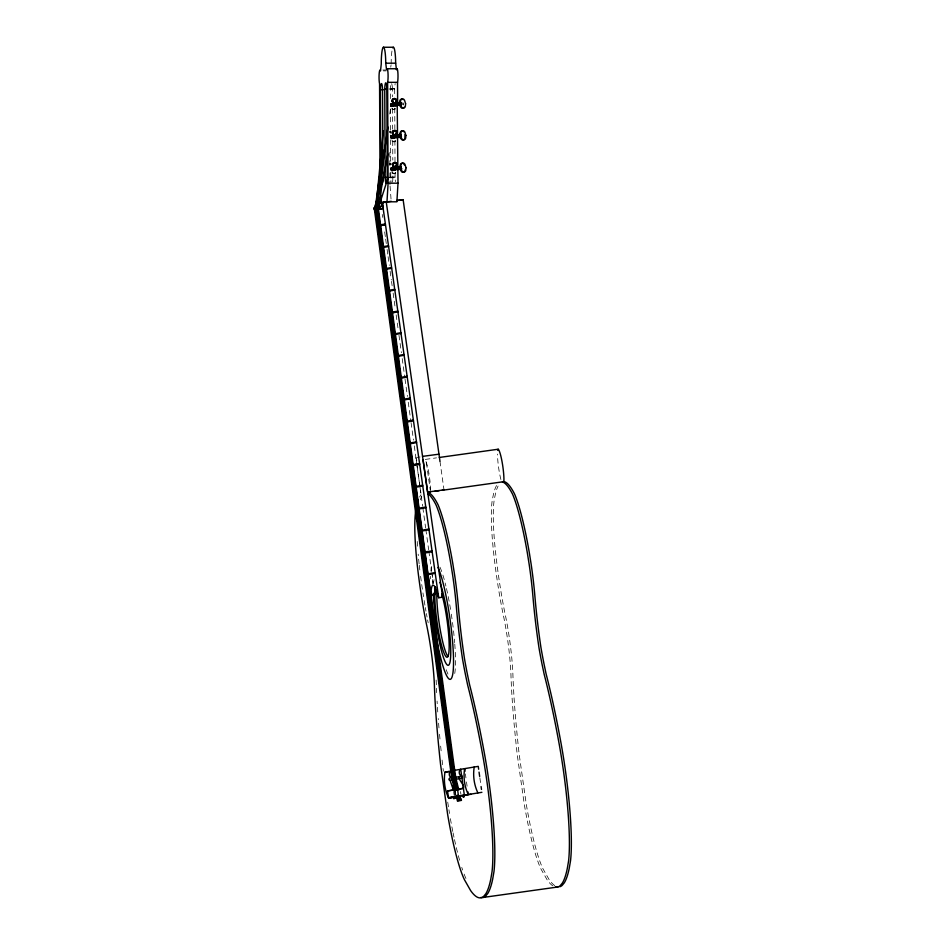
<?xml version="1.0" encoding="UTF-8"?>
<svg xmlns="http://www.w3.org/2000/svg" width="945" height="945" viewBox="0 0 945 945"><rect width="100%" height="100%" fill="white"/><g stroke="black" fill="none" stroke-linecap="round" stroke-linejoin="round"><path stroke-width="0.71" stroke-dasharray="4.72 3.54" d="M390.757 67.189L391.041 65.051M389.73 113.991L390.533 108.179M402.806 104.6L403.078 104.257M393.557 109.585L394.348 109.443M390.698 131.52L390.97 131.461A1.996 1.984 79.9 0 0 389.777 132.394M393.9 141.809L394.691 141.667M390.852 163.52L391.124 163.473A1.996 1.984 79.9 0 0 389.73 164.891M393.841 173.726L394.632 173.585M416.899 464.692L415.894 457.569L420.053 456.978M425.285 459.424L436.507 457.853M382.843 70.001L385.678 70.001M383.351 70.899L386.186 70.887M389.659 88.617L396.735 88.606M390.403 88.984L394.656 88.984A7.82 1.075 89.9 0 1 395.211 83.644M389.623 89.385L392.458 89.373L392.494 96.744M390.084 177.046L395.742 177.034M389.411 177.412L395.081 177.4A7.82 1.075 89.9 0 0 395.471 181.653M390.049 177.802L392.884 177.79L392.86 171.895M455.017 791.355L456.081 795.56M402.877 102.84L403.22 105.037M403.007 102.97L403.161 104.08M447.729 802.116L448.532 807.243M448.922 809.735L449.501 813.456M439.98 461.314L443.996 489.841M479.871 777.9L480.887 785.106M430.507 491.932L427.081 467.527A8.316 1.158 82 0 0 425.51 460.498L426.053 461.656A18.286 2.54 82 0 1 430.542 489.486M465.377 773.931L465.932 777.9M466.499 781.952L467.09 786.169M417.099 466.121L420.915 493.231M460.534 791.615L460.924 794.343M455.195 791.095L455.773 795.194M454.403 791.237L454.97 795.336M453.612 791.461L454.191 795.56M382.252 214.456L382.654 217.374M384.674 231.927L385.477 237.75M385.678 239.203L386.281 243.574M387.096 249.397L387.899 255.221M388.1 256.674L389.305 265.415M390.108 271.239L391.324 279.968M391.525 281.421L392.128 285.792M393.132 293.068L395.353 309.086M396.156 314.909L398.176 329.462M398.979 335.286L401.389 352.757M402.204 358.58L404.814 377.504M405.015 378.957L407.437 396.428M408.24 402.251L410.862 421.175M411.063 422.628L413.485 440.098M414.288 445.922L416.485 461.833M416.686 463.263L422.628 506.177M422.828 507.63L425.64 527.948M425.841 529.401L428.652 549.707M428.853 551.159L431.664 571.477M431.865 572.918L433.271 583.077M443.04 768.486L443.382 771.167M440.654 746.125L441.327 752.74M390.072 186.023L391.1 199.997M394.656 88.984L394.691 96.355M394.75 108.143L394.845 128.768M394.904 140.557L394.998 161.193M395.057 172.982L395.081 177.4M392.553 108.533L392.647 129.17M392.707 140.959L392.801 160.107M390.38 98.599L390.332 89.751A7.997 1.099 89.9 0 1 391.135 83.798M390.427 108.911L390.545 133.966M390.58 139.86L390.698 164.914M390.734 172.285L390.757 178.18A7.997 1.099 89.9 0 0 391.171 182.432M389.812 152.464L389.872 165.623M389.907 172.923L389.966 184.618M395.825 172.97A2.055 2.032 79.9 0 1 392.447 172.273M395.494 172.321A2.055 2.032 79.9 0 1 391.655 172.415M391.065 164.69A1.795 1.784 79.9 0 0 389.978 163.851A1.996 1.984 79.9 0 1 390.852 164.383M389.564 131.745A1.996 1.984 79.9 0 1 391.289 132.737M389.942 132.17A1.795 1.784 79.9 0 1 391.206 131.638M554.786 885.607A246.397 34.292 82 0 1 549.104 879.571L542.938 868.739A93.685 13.041 82 0 1 526.235 804.006L519.136 754.051A237.502 33.051 82 0 1 518.132 744.695L517.187 735.423A237.502 33.051 82 0 1 515.521 717.196A174.955 24.346 82 0 1 512.97 676.514A58.377 8.127 82 0 0 504.713 612.136A101.564 14.14 82 0 1 496.137 557.396A76.25 10.608 82 0 1 494.707 497.448A190.748 26.543 82 0 1 498.086 486.061M552.825 885.878A246.397 34.292 82 0 1 547.143 879.842L540.977 869.022A93.685 13.041 82 0 1 524.274 804.278L517.175 754.334A237.502 33.051 82 0 1 516.171 744.967L515.226 735.694A237.502 33.051 82 0 1 513.56 717.468A174.955 24.346 82 0 1 511.009 676.785A58.377 8.127 82 0 0 502.752 612.407A101.564 14.14 82 0 1 494.176 557.668A76.25 10.608 82 0 1 492.747 497.72A190.748 26.543 82 0 1 497.519 484.064M465.932 878.46A93.685 13.041 82 0 1 463.062 871.231M462.637 870.014A93.685 13.041 82 0 1 461.774 867.415M459.589 860.222A93.685 13.041 82 0 1 454.285 838.617M453.978 837.199A93.685 13.041 82 0 1 453.08 832.888M452.785 831.435A93.685 13.041 82 0 1 449.938 816.126M419.285 565.264A76.25 10.608 82 0 0 419.604 568.099A101.564 14.14 82 0 0 420.053 571.808M419.131 563.858A76.25 10.608 82 0 1 418.174 554.16M417.536 546.186A76.25 10.608 82 0 1 417.182 540.386M428.179 622.826A101.564 14.14 82 0 1 427.612 619.967M427.057 617.061A101.564 14.14 82 0 1 426.396 613.541M425.971 611.167A101.564 14.14 82 0 1 425.333 607.576M424.919 605.166A101.564 14.14 82 0 1 424.104 600.288M423.514 596.614A101.564 14.14 82 0 1 422.947 592.905M422.391 589.196A101.564 14.14 82 0 1 420.513 575.517M436.117 680.057A58.377 8.127 82 0 1 436.425 687.204A174.955 24.346 82 0 0 436.649 692.65M438.976 727.898A174.955 24.346 82 0 1 438.232 718.531M437.759 711.987A174.955 24.346 82 0 1 437.074 701.072M442.591 764.753A237.502 33.051 82 0 1 441.917 758.504M439.968 738.978A237.502 33.051 82 0 1 439.508 733.911M419.592 497.035A190.748 26.543 82 0 1 420.986 494.767M430.507 578.872A58.921 8.198 82 0 1 430.566 576.308M430.873 571.123A58.921 8.198 82 0 1 432.538 563.716M420.289 499.799A190.748 26.543 82 0 1 421.553 496.763M433.507 583.585A44.781 6.237 82 0 1 434.062 579.628M447.989 674.128A58.921 8.198 82 0 1 445.556 667.796M432.515 584.234A58.921 8.198 82 0 1 432.574 574.832M439.968 567.177A58.921 8.198 82 0 1 442.402 573.52M442.898 575.056A58.921 8.198 82 0 1 445.898 586.03M446.489 588.522A58.921 8.198 82 0 1 451.096 612.797M451.308 614.167A58.921 8.198 82 0 1 452.312 621.089M452.501 622.483A58.921 8.198 82 0 1 453.364 629.394M453.529 630.894A58.921 8.198 82 0 1 454.651 642.635M454.769 644.029A58.921 8.198 82 0 1 454.439 675.002M391.171 63.988A16.337 2.244 89.9 0 1 392.222 49.636M391.608 83.715A7.997 1.099 89.9 0 1 392.458 89.373M392.884 177.79A7.997 1.099 89.9 0 1 392.518 182.184M389.801 131.863A1.996 1.984 79.9 0 1 391.017 132.784M389.812 164.548A1.795 1.784 79.9 0 1 390.899 163.709M389.718 163.745A1.996 1.984 79.9 0 1 391.124 164.335M416.78 460.782A33.205 4.619 82 0 1 415.894 457.569M500.909 479.517A18.534 2.575 82 0 1 497.542 454.084M395.542 108.817A2.055 2.032 79.9 0 1 392.376 108.533M395.022 108.592A2.055 2.032 79.9 0 1 391.573 108.675M395.542 141.337A2.055 2.032 79.9 0 1 392.718 140.758M395.553 140.403A2.055 2.032 79.9 0 1 391.714 140.498"/><path stroke-width="1.42" d="M393.841 167.714L394.431 170.324L394.077 169.639M396.12 135.655L396.451 137.32L396.215 136.612M377.551 209.27C374.149 212.141 371.846 206.423 376.264 207.227L375.767 203.683L386.978 201.817L396.888 201.793L398.01 183.176L397.195 102.769L397.054 103.548M397.739 103.548L397.987 105.096M396.321 167.797L396.652 169.474M397.88 135.407L398.034 136.6M399.853 102.97L400.137 102.355L400.645 103.867M400.597 104.659L400.349 106.017L399.995 104.352M400.125 134.662L400.739 135.454M400.066 136.411L400.574 137.935L400.845 136.257M399.9 166.993L400.042 168.706M400.94 169.001L400.774 170.076L400.408 168.694M457.51 798.041C457.616 792.737 458.101 801.029 457.415 797.131M459.861 797.072L460.132 797.249M386.978 201.817L388.1 183.2L387.627 82.345A7.336 1.004 89.9 0 0 387.946 72.257A7.336 1.004 89.9 0 0 386.552 69.824L385.749 63.197A16.337 2.244 89.9 0 0 383.422 47.262L393.333 47.25M383.268 130.682L375.897 208.396L450.895 760.418L453.435 778.444L456.258 789.666M387.922 127.043L376.689 208.254L451.698 760.276L454.226 778.302L457.049 789.524L455.561 789.677M383.221 150.16L375.106 208.538L450.103 760.56L452.643 778.585L455.466 789.807M404.295 107.21A2.055 2.032 79.9 0 1 400.645 106.891A7.808 7.725 79.9 0 1 399.853 105.001L399.522 103.513M398.365 134.651L398.885 137.592L398.506 136.458M398.955 134.568L399.475 137.509L399.097 136.375M395.034 167.289L396.428 166.651M400.739 137.108L400.538 136.482M401.235 136.493L400.314 136.789L401.2 134.58M395.837 166.769L395.624 167.808M401.861 168.706C400.349 171.671 400.987 163.698 400.066 166.934M387.804 153.952L377.74 208.148L452.49 760.134L455.029 778.16L457.853 789.382M404.897 138.147L404.98 134.58M405.11 169.946L405.003 170.443A2.055 2.032 79.9 0 1 404.921 170.891M393.226 102.592L392.175 101.836L392.352 99.91M396.368 101.706L396.9 100.536L395.66 99.119M396.569 101.67L396.723 99.886M392.647 132.465L392.447 133.729L393.498 134.485M396.983 132.465C396.498 137.32 396.805 129.099 396.971 132.43M392.966 163.91C392.447 168.848 393.085 162.694 392.6 163.851M397.183 165.67C396.935 167.171 396.888 162.327 397.16 163.78M383.162 178.274L374.303 208.68L449.312 760.701L451.84 778.727L454.663 789.949M387.71 178.888L378.284 207.971L453.281 759.981L455.821 778.018L458.833 789.985M392.659 102.296L392.151 99.946L393.203 99.107M395.164 98.835L394.809 98.658M393.533 102.91L394.089 103.253M393.722 102.875L392.943 102.804M396.262 102.296L396.735 101.765M392.6 131.934L392.707 131.343M395.435 130.729L394.88 130.386L396.12 130.977M393.805 134.804L394.549 134.922M393.581 166.674L393.486 166.533A1.996 1.984 79.9 0 1 393.557 163.154M395.612 162.741L395.057 162.386L396.298 162.989M393.888 166.982L394.726 166.922M460.12 797.025L460.085 797.734M394.242 103.773L394.408 105.438M394.726 103.123C396.179 101.776 396.109 107.718 395.506 105.379M393.687 135.147L394.23 138.183L393.876 137.486M394.372 135.631L394.679 137.568M394.856 134.981L395.671 134.757M400.479 137.226L400.349 136.588M394.573 167.773L394.88 169.722M395.92 169.71L396.238 166.686M400.668 169.368L400.55 168.73M456.778 798.171L456.73 796.186L457.108 798.123M395.695 102.615L396.286 102.166M392.872 131.438L393.463 131.001M395.967 134.509L396.557 134.06M393.64 163.001L392.884 163.343M396.144 166.509L396.9 166.166M392.907 98.965L394.23 98.658M395.305 103.076L395.99 102.745M393.179 130.859L393.852 130.528M393.096 134.084L392.458 133.068M395.506 136.458L395.943 138.005L396.262 134.639M393.344 162.871L393.841 162.575M401.152 104.789L399.983 104.978L400.137 104.352M401.483 136.6L400.834 136.694M399.9 103.619L400.349 102.863M399.7 102.946L401.188 102.875M393.77 130.741L394.502 130.552M393.935 162.753L394.679 162.564M443.855 489.9L427.553 492.038L423.006 459.624M396.605 200.576L403.125 199.655L439.98 461.314M396.794 163.922L396.817 165.599M382.052 202.75L386.257 201.994L442.638 597.193L438.716 597.748A36.418 5.068 82 0 0 430.944 595.232L427.79 573.887L435.125 572.587L397.821 311.106L391.584 312.204L427.79 573.887M374.492 207.475L381.851 206.234L381.355 202.679L391.254 201.297M376.264 207.227L381.851 206.234M374.799 209.66L383.138 208.266L382.335 202.549L383.008 207.286M379.512 224.981L385.383 223.941L385.3 224.756L379.618 225.772L379.701 224.957M391.584 312.204L382.524 246.787L388.489 245.735L383.138 208.266C378.402 212.341 378.957 202.561 380.398 208.656M382.642 247.578L388.608 246.527L391.596 267.518L385.548 268.593M385.654 269.384L391.714 268.309L394.703 289.312L388.56 290.398M388.678 291.19L394.821 290.103L397.869 311.496M391.691 313.008L397.928 311.897M394.573 333.821L400.893 332.699M394.679 334.613L401.011 333.49M397.585 355.627L404.011 354.481M397.703 356.419L404.117 355.273M400.609 377.421L407.118 376.275M400.715 378.213L407.224 377.067M403.432 399.262L410.224 398.058M403.539 400.054L410.331 398.849M406.669 421.246L413.367 420.053M406.775 422.037L413.473 420.844M409.693 443.051L416.473 441.847M409.799 443.843L416.58 442.638M412.705 464.857L419.379 463.664M412.906 464.834L419.58 463.641M412.811 465.649L419.698 464.432M415.694 486.451L422.651 485.21M415.8 487.242L422.769 486.002M418.706 508.245L425.77 506.992M418.824 509.036L425.876 507.784M421.765 530.275L428.912 529.011M421.872 531.066L429.018 529.802M424.907 553.049L432.148 551.762M427.908 574.69L435.232 573.379L438.716 597.748M461.892 776.188C453.872 776.247 465.554 784.763 463.393 788.307L453.423 790.091L450.033 780.263L462.164 778.172L461.892 776.188L451.722 778.007A4.158 4.111 79.9 0 1 450.73 770.966L478.253 766.36L478.654 769.242M452.643 797.545L448.615 798.112A43.931 43.494 79.9 0 1 444.965 772.148L454.651 770.423L450.73 770.966M454.569 796.848L448.497 797.745L447.528 790.918L463.393 788.307M448.497 797.745L481.903 792.312M462.979 795.395L464.349 795.147L460.699 769.183A4.158 4.111 79.9 0 0 461.692 776.223M448.615 798.112L454.155 797.119M463.7 795.572L466.582 795.052M457.569 789.323L456.789 789.406L460.156 788.874L456.967 789.441M456.955 796.387L458.727 796.139L457.321 796.375M458.419 796.115C455.029 796.883 460.439 795.714 457.864 796.269M459.152 795.985L460.262 795.832M457.758 789.252L458.561 789.158L457.581 789.276M386.257 201.994L376.748 203.541M455.608 789.63L455.006 789.725M456.411 789.488L454.202 789.866L455.372 789.677M456.187 789.524L456.919 789.418M381.544 202.691L376.724 203.364L380.646 202.821M396.9 200.517L403.125 199.655M375.767 203.683L380.658 202.998M385.3 224.756L379.618 225.772M388.489 245.735L388.608 246.527M382.524 246.787L377.338 207.829M394.703 289.312L394.821 290.103M439.307 457.463L498.18 449.229M427.955 492.286L430.507 491.932M434.818 491.329L439.141 490.727M442.024 490.325L503.898 481.666A18.286 2.54 82 0 0 499.444 451.391L498.913 450.233A8.316 1.158 82 0 0 497.767 450.434M435.125 572.587L435.232 573.379M430.944 595.232L434.877 594.688A36.418 5.068 82 0 1 435.562 586.939M444.965 772.148L448.993 771.592M451.911 777.971C450.115 776.743 447.316 779.885 449.938 780.275M447.528 790.918L453.423 790.091L452.809 785.756M457.085 796.21L470.929 794.284M483.32 897.419L557.893 886.989M422.545 456.376L438.976 454.179M460.51 795.796L461.113 795.714M458.372 789.134L459.353 789.016M424.742 551.856L432.042 550.97M394.041 98.493L394.797 98.457M394.278 103.229C395.506 102.025 395.53 107.647 394.915 105.462M394.313 130.386L395.069 130.351M394.36 135.147L395.116 135.111M394.49 162.398L395.246 162.351M385.749 63.197L395.66 63.185L396.463 69.8A7.336 1.004 89.9 0 1 397.857 72.245A7.336 1.004 89.9 0 1 397.538 82.333L397.632 102.792M387.048 68.749L396.959 68.737M387.627 82.345L397.538 82.333M384.745 88.995A7.82 1.075 89.9 0 1 385.761 82.806A7.82 1.075 89.9 0 1 386.824 88.629L387.249 177.046A7.82 1.075 89.9 0 1 386.233 183.236A7.82 1.075 89.9 0 1 385.17 177.412L384.745 88.995L387.58 88.995M380.422 89.775A7.997 1.099 89.9 0 1 381.461 83.573A7.997 1.099 89.9 0 1 382.548 89.385L382.973 177.814A7.997 1.099 89.9 0 1 381.934 184.003A7.997 1.099 89.9 0 1 380.847 178.192L380.422 89.775L383.257 89.763M385.17 177.412L387.993 177.412M380.847 178.192L383.682 178.18M388.1 183.2L398.01 183.176M401.306 166.875L400.656 166.958L400.94 168.99L400.574 166.84M395.258 98.658L395.943 98.906M393.214 134.698L393.9 134.946M396.038 103.489L396.227 105.344M399.7 134.851L399.841 136.552M400.55 166.509L400.467 166.922M395.482 131.213L396.12 131.875M404.413 164.95L404.165 164.501A2.055 2.032 79.9 0 0 400.243 165.044A7.808 7.725 79.9 0 0 399.995 167.076M400.456 105.438L400.066 104.682M399.203 105.462L398.955 102.521L398.814 103.3M401.176 137.214L400.94 136.505M400.585 137.297L400.207 136.541M395.175 167.1L395.553 170.23L395.258 169.474M400.207 103.206L399.995 102.544L400.03 103.525M398.53 105.297L398.365 102.603L398.223 103.383M400.94 134.285L401.176 135.23M400.645 136.517L400.515 136.139M395.045 135.111L395.14 137.651M392.777 137.545L392.636 135.832L392.612 136.6M397.101 169.545L396.876 166.816L396.794 167.643M392.978 169.687L392.837 167.986L392.813 168.742M459.01 796.848L459.211 797.568M458.207 796.989L458.419 797.71M400.881 102.662L401.152 104.186M396.687 105.214C397.585 107.824 396.605 100.843 396.463 103.631M400.349 135.064L399.971 133.682L399.865 134.792A7.808 7.725 79.9 0 1 400.137 132.749A2.055 2.032 79.9 0 1 403.858 131.792M392.588 105.486L392.447 104.493M393.285 137.568C394.301 140.155 392.955 132.607 393.096 136.375M400.467 166.414L400.609 167.548M398.223 168.753L398.093 167.761M393.486 169.722C394.455 172.344 393.226 164.843 393.297 168.517M460.971 798.466L461.467 800.462M459.967 797.804L460.676 800.604M458.467 795.135L459.884 800.746M457.675 795.277L459.081 800.887M457.226 796.824L458.29 801.029M456.789 798.371L457.486 801.171M400.385 134.698L400.408 135.407M393.663 105.249C394.679 108.911 393.545 100.666 393.545 104.434M393.073 105.332C394.089 108.994 392.966 100.749 392.955 104.517M391.891 105.497C392.777 109.088 392.045 101.599 391.75 104.293M397.337 136.612C398.365 140.297 397.183 131.934 397.219 135.796M396.746 136.694C397.644 140.332 396.865 132.678 396.605 135.489M400.267 168.553L400.373 169.06A7.808 7.725 79.9 0 0 401.082 170.986A2.055 2.032 79.9 0 0 404.46 171.683M399.298 168.517C400.314 172.179 399.192 163.922 399.18 167.69M398.707 168.6C399.723 172.262 398.601 164.005 398.601 167.773M392.033 137.356C393.073 141.041 391.891 132.666 391.915 136.541M397.538 168.765C398.412 172.344 397.68 164.867 397.384 167.56M392.234 169.509C393.214 173.207 392.151 164.926 392.116 168.683M400.337 103.348L400.491 104.446M400.337 103.915L399.924 101.883L399.865 103.265M391.242 105.178C392.116 109.679 391.537 101.682 391.159 104.375M400.68 167.348L400.834 168.446M463.015 796.257L463.274 797.167L463.263 796.222M391.407 267.553L391.513 268.345M400.219 102.851L400.503 104.883M479.056 772.124L479.67 776.459M481.088 786.547L481.489 789.429M464.999 771.285L464.633 768.639A43.931 43.494 79.9 0 0 468.283 794.591L467.881 791.792M457.51 789.134L458.467 795.962M400.515 103.855L400.538 104.966M400.373 104.281L400.55 105.415M400.822 136.009L400.692 137.273M400.715 168.281L400.893 169.415M381.402 202.809L380.055 184.629L379.571 83.786A7.336 1.004 89.9 0 1 379.158 73.828A7.336 1.004 89.9 0 1 380.516 70.899L381.26 64A16.337 2.244 89.9 0 1 383.422 47.262M393.746 102.804A1.996 1.984 79.9 0 1 393.734 98.942M395.447 99.272A1.996 1.984 79.9 0 1 395.967 99.863M396.168 101.387A1.996 1.984 79.9 0 1 395.471 102.45M394.892 134.71A1.961 1.949 79.9 0 1 394.384 134.71M393.451 134.332A1.961 1.949 79.9 0 1 392.837 133.529M392.695 132.524A1.961 1.949 79.9 0 1 393.415 131.213M394.348 130.823A1.961 1.949 79.9 0 1 394.856 130.823M395.341 130.953A1.961 1.949 79.9 0 1 395.376 134.58M477.875 792.879A43.931 43.494 79.9 0 1 474.225 766.927M559.865 886.717A246.397 34.292 82 0 0 562.145 885.418L564.236 882.89A246.397 34.292 82 0 0 569.28 868.077L570.52 860.824A101.883 14.175 82 0 0 560.728 741.53A198.733 27.653 82 0 0 546.127 674.009L544.013 663.922A104.86 14.588 82 0 1 541.001 647.88A117.747 16.384 82 0 1 534.894 596.224A75.801 10.549 82 0 0 531.102 563.929L529.389 553.12A88.7 12.344 82 0 0 514.517 493.916A190.748 26.543 82 0 0 504.382 481.702M555.436 887.048A246.397 34.292 82 0 0 560.172 885.689L562.275 883.162A246.397 34.292 82 0 0 567.319 868.349L568.559 861.096A101.883 14.175 82 0 0 558.767 741.813A198.733 27.653 82 0 0 544.166 674.281L542.04 664.193A104.86 14.588 82 0 1 539.04 648.152A117.747 16.384 82 0 1 532.933 596.508A75.801 10.549 82 0 0 529.141 564.212L527.416 553.392A88.7 12.344 82 0 0 512.556 494.188A190.748 26.543 82 0 0 502.421 481.974M480.863 897.478A246.397 34.292 82 0 0 485.6 896.12L487.691 893.592A246.397 34.292 82 0 0 492.747 878.779L493.987 871.514A101.883 14.175 82 0 0 484.194 752.232A198.733 27.653 82 0 0 469.594 684.712L467.468 674.624A104.86 14.588 82 0 1 464.467 658.57A117.747 16.384 82 0 1 458.36 606.926A75.801 10.549 82 0 0 454.569 574.631L452.844 563.811A88.7 12.344 82 0 0 437.972 504.606A190.748 26.543 82 0 0 427.849 492.404M418.328 500.082A190.748 26.543 82 0 0 416.213 508.422A76.25 10.608 82 0 0 417.643 568.37A101.564 14.14 82 0 0 426.219 623.109A58.377 8.127 82 0 1 434.464 687.487A174.955 24.346 82 0 0 437.015 728.17A237.502 33.051 82 0 0 438.693 746.396L439.626 755.669A237.502 33.051 82 0 0 440.63 765.025L447.729 814.98A93.685 13.041 82 0 0 464.444 879.712L470.598 890.544A246.397 34.292 82 0 0 483.639 896.392L485.73 893.864A246.397 34.292 82 0 0 490.786 879.051L492.026 871.798A101.883 14.175 82 0 0 482.233 752.503A198.733 27.653 82 0 0 467.633 684.983L465.507 674.895A104.86 14.588 82 0 1 462.495 658.854A117.747 16.384 82 0 1 456.388 607.198A75.801 10.549 82 0 0 452.608 574.903L450.883 564.094A88.7 12.344 82 0 0 436.011 504.878A190.748 26.543 82 0 0 427.731 493.562M438.007 567.461A58.921 8.198 82 0 1 452.95 646.356A58.921 8.198 82 0 1 445.178 672.438A58.921 8.198 82 0 1 430.837 591.511M441.717 593.803A36.619 5.091 82 0 1 449.123 648.967A36.619 5.091 82 0 1 440.086 639.281A36.619 5.091 82 0 1 435.515 587.152M439.838 582.368A44.781 6.237 82 0 1 450.588 644.833A44.781 6.237 82 0 1 443.288 656.988A44.781 6.237 82 0 1 433.306 593.247M448.119 656.527A36.619 5.091 82 0 1 440.169 629.37A36.619 5.091 82 0 1 436.921 591.452M394.561 166.722A1.961 1.949 79.9 0 1 393.061 163.875A1.961 1.949 79.9 0 1 396.215 163.438A1.961 1.949 79.9 0 1 395.553 166.58A1.996 1.984 79.9 0 0 396.274 165.883M392.766 47.911A16.337 2.244 89.9 0 1 395.66 63.185M394.041 162.953A1.996 1.984 79.9 0 1 395.057 162.953M395.542 163.154A1.996 1.984 79.9 0 1 396.274 163.887M396.475 164.359A1.996 1.984 79.9 0 1 396.475 165.399M393.427 134.615A1.996 1.984 79.9 0 1 393.404 131.142M396.132 133.871A1.996 1.984 79.9 0 1 395.4 134.603M441.681 593.72A36.418 5.068 82 0 1 442.638 597.193M503.307 481.584A183.743 25.574 82 0 1 503.898 481.666M399.558 102.97A7.808 7.725 79.9 0 1 399.806 100.938A2.055 2.032 79.9 0 1 403.231 99.627M404.354 139.387A2.055 2.032 79.9 0 1 400.975 138.691A7.808 7.725 79.9 0 1 400.172 136.812M390.651 104.198L391.041 106.407L390.651 104.198M390.781 136.056L391.183 138.265L390.805 135.938M391.301 135.643L391.821 138.572L391.301 135.643M390.982 168.21L391.384 170.407L390.982 168.21M391.502 167.785L392.021 170.726L391.502 167.785M453.494 796.895L453.813 798.62L453.494 796.895M454.297 796.753L454.604 798.478L454.297 796.753M455.088 796.611L455.395 798.336L455.088 796.611M455.88 796.47L456.199 798.194L455.88 796.47M463.759 795.3L464.066 797.025L463.771 795.206M405.594 103.655L405.37 106.194A2.055 2.032 79.9 0 1 401.436 106.75A7.808 7.725 79.9 0 1 400.609 100.796A2.055 2.032 79.9 0 1 404.531 100.253L405.594 103.655M405.925 135.454L405.7 138.005A2.055 2.032 79.9 0 1 401.767 138.549A7.808 7.725 79.9 0 1 400.94 132.607A2.055 2.032 79.9 0 1 404.862 132.064L405.925 135.454M406.031 167.761L405.795 170.301A2.055 2.032 79.9 0 1 401.873 170.844A7.808 7.725 79.9 0 1 401.034 164.902A2.055 2.032 79.9 0 1 404.968 164.359L406.031 167.761M392.683 100.111A1.961 1.949 79.9 0 0 394.762 102.792A1.961 1.949 79.9 0 0 396.014 99.65A1.961 1.949 79.9 0 0 392.683 100.111M392.955 132.005A1.961 1.949 79.9 0 0 395.034 134.686A1.961 1.949 79.9 0 0 396.286 131.544A1.961 1.949 79.9 0 0 392.955 132.005M393.132 164.017A1.961 1.949 79.9 0 0 395.199 166.698A1.961 1.949 79.9 0 0 396.463 163.544A1.961 1.949 79.9 0 0 393.132 164.017M393.38 163.91A1.795 1.784 79.9 0 0 394.951 166.603A1.795 1.784 79.9 0 0 396.475 163.898A1.795 1.784 79.9 0 0 393.38 163.91"/></g></svg>
